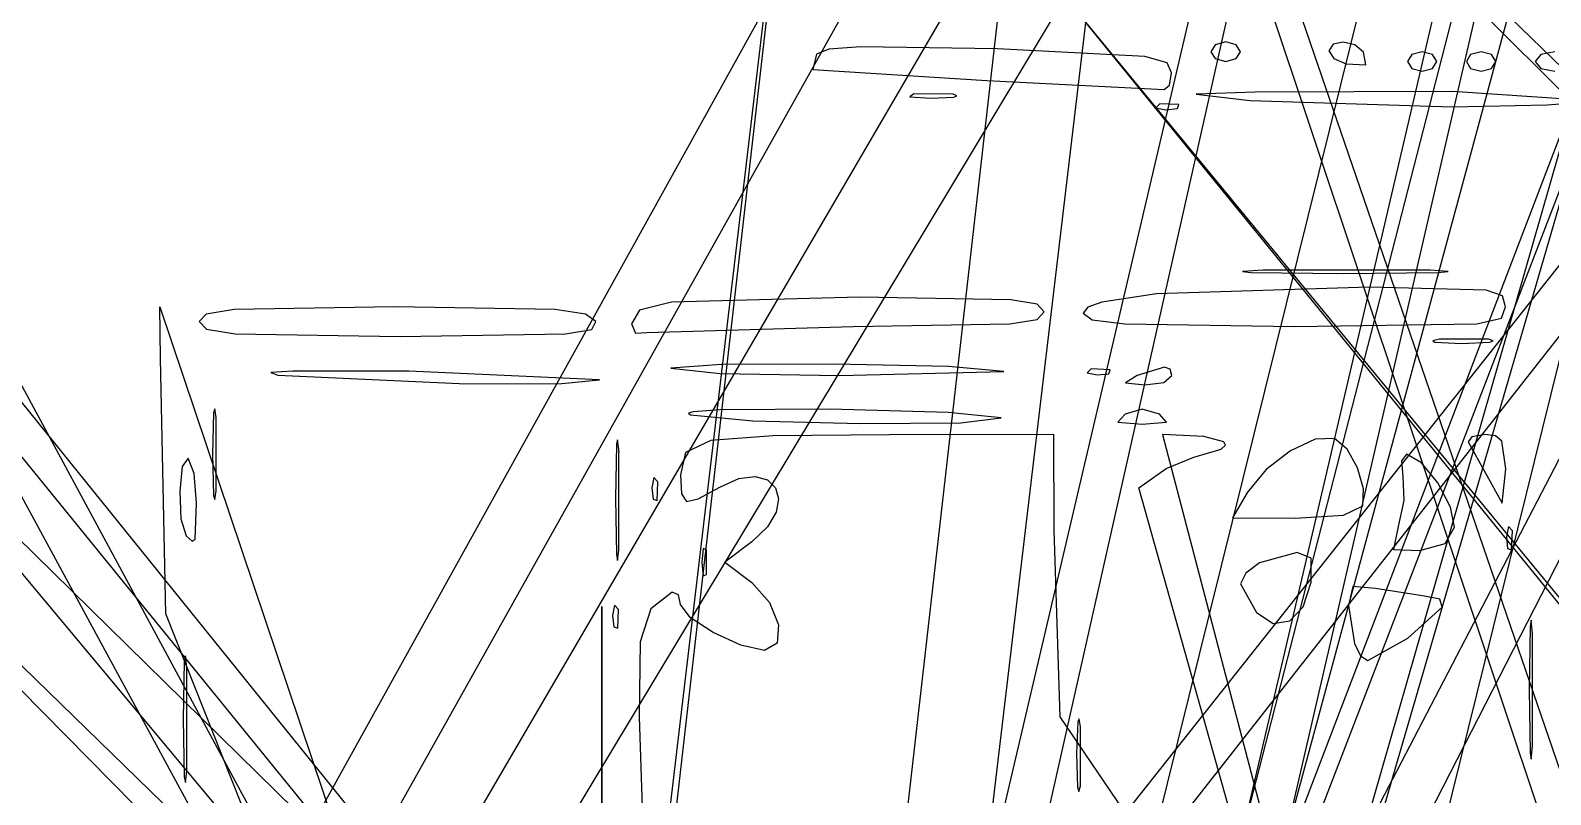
# Model space of a CAD drawing. Extents: x -99 to 383, y -48 to 207.
# Drawn here: x 149.54 to 193.22, y 98.89 to 120.86 of the extents above; entities that cross this region are included whole.
import ezdxf

# ---------------------------------------------------------------- set-up
doc = ezdxf.new("R2010")
doc.units = 0

msp = doc.modelspace()

# ---------------------------------------------------------------- linework, layer by layer
at = {"layer": 'Image'}
for p, q in [((93.156619, 172.456624), (223.439, 16.48)), ((105.393001, 164.554351), (233.187, 6.20359)), ((233.257556, 5.28778), (104.56409, 163.638541)), ((151.07791, 6.034145), (208.38221, 155.000572)), ((207.451301, 154.344711), (150.147, 4.48242)), ((98.51413, 153.265257), (234.814, 15.3052)), ((175.983033, 149.031393), (220.017, 17.0691)), ((173.58533, 146.351133), (157.119, 7.47989)), ((157.119, 2.68212), (173.58533, 146.351133)), ((166.53033, 146.068913), (308.474, 7.96748)), ((308.474, 4.29859), (166.53033, 146.068913)), ((223.64895, 11.760126), (178.34495, 143.722412)), ((161.699763, 143.387504), (273.915, 5.55531)), ((275.804872, 4.426422), (162.461, 142.25861)), ((179.510986, 140.298383), (163.976, 4.22247)), ((166.199969, 5.690924), (181.73495, 136.877062)), ((206.60467, 133.791409), (139, 3.87526)), ((141.257667, 3.593033), (207.73356, 133.509187)), ((160.501, 2.56314), (197.73618, 132.223485)), ((160.297, 4.11708), (193.98853, 128.613654)), ((191.94826, 127.300802), (160.297, 4.11708)), ((196.798788, 127.300807), (160.501, 2.56314)), ((201.681968, 124.478666), (109.909, 8.60608)), ((188.470264, 124.478576), (159.373, 7.06789)), ((172.17357, 124.26498), (106.465, 5.59171)), ((111.97722, 8.182747), (202.94071, 124.137289)), ((184.59155, 124.196356), (157.7, 4.80194)), ((131.21214, 123.914241), (247.146, 10.0754)), ((155.190678, 3.108593), (183.33702, 123.34969)), ((109.883767, 6.41889), (180.07142, 123.138027)), ((107.718038, 4.922399), (173.42661, 122.291358)), ((162.513502, 4.272092), (189.95351, 121.68278)), ((166.61847, 2.816927), (195.99862, 121.5858)), ((175.813593, 121.374137), (107.757, 4.655)), ((191.06855, 121.374138), (163.671, 2.60526)), ((172.12636, 120.169802), (172.026312, 119.733552)), ((172.485166, 120.315602), (172.12636, 120.169802)), ((173.403768, 120.388699), (172.485166, 120.315602)), ((177.33211, 120.32941), (173.403768, 120.388699)), ((181.561368, 120.103761), (177.33211, 120.32941)), ((183.586898, 120.444654), (183.462544, 120.245334)), ((183.462544, 120.245334), (183.586898, 120.046015)), ((183.885877, 120.527556), (183.586898, 120.444654)), ((184.184856, 120.444654), (183.885877, 120.527556)), ((184.30921, 120.245334), (184.184856, 120.444654)), ((184.184856, 120.046015), (184.30921, 120.245334)), ((184.30921, 120.245334), (184.30921, 120.245334)), ((186.972691, 120.463914), (186.848654, 120.266026)), ((186.848654, 120.266026), (186.993734, 120.049052)), ((187.262702, 120.520057), (186.972691, 120.463914)), ((187.595532, 120.439317), (187.262702, 120.520057)), ((187.84803, 120.226557), (187.595532, 120.439317)), ((187.848031, 120.226558), (187.84803, 120.226557)), ((187.915507, 119.86481), (187.848031, 120.226558)), ((189.230788, 120.162431), (189.106434, 119.963111)), ((189.529767, 120.245333), (189.230788, 120.162431)), ((189.828746, 120.162431), (189.529767, 120.245333)), ((189.9531, 119.963111), (189.828746, 120.162431)), ((190.924118, 120.162431), (190.799764, 119.963111)), ((191.223097, 120.245333), (190.924118, 120.162431)), ((191.522076, 120.162431), (191.223097, 120.245333)), ((191.64643, 119.963111), (191.522076, 120.162431)), ((192.941127, 120.162431), (192.775322, 119.963111)), ((193.339766, 120.245333), (192.941127, 120.162431)), ((248.387862, 6.19029), (131.36444, 120.029084)), ((172.026312, 119.733552), (177.020402, 119.41632)), ((182.199935, 119.925371), (181.561368, 120.103761)), ((182.33303, 119.637012), (182.199935, 119.925371)), ((183.586898, 120.046015), (183.885877, 119.963112)), ((183.885877, 119.963112), (184.184856, 120.046015)), ((186.993734, 120.049052), (187.342543, 119.894642)), ((187.342543, 119.894642), (187.915507, 119.86481)), ((189.106434, 119.963111), (189.230788, 119.763792)), ((189.230788, 119.763792), (189.529767, 119.680889)), ((189.529767, 119.680889), (189.828746, 119.763792)), ((189.828746, 119.763792), (189.9531, 119.963111)), ((189.9531, 119.963111), (189.9531, 119.963111)), ((190.799764, 119.963111), (190.924118, 119.763792)), ((190.924118, 119.763792), (191.223097, 119.680889)), ((191.223097, 119.680889), (191.522076, 119.763792)), ((191.522076, 119.763792), (191.64643, 119.963111)), ((191.64643, 119.963111), (191.64643, 119.963111)), ((192.775322, 119.963111), (192.941127, 119.763792)), ((192.941127, 119.763792), (193.339766, 119.680889)), ((177.020402, 119.41632), (182.121372, 119.160172)), ((182.121372, 119.160172), (182.270862, 119.28221)), ((182.270862, 119.28221), (182.333039, 119.637011)), ((182.333039, 119.637011), (182.33303, 119.637012)), ((174.92794, 119.033845), (174.808744, 118.945488)), ((174.808744, 118.945488), (175.418527, 118.905411)), ((176.05683, 119.028144), (174.92794, 119.033845)), ((175.418527, 118.905411), (176.071687, 118.939116)), ((176.15823, 118.97873), (176.056828, 119.028149)), ((176.056828, 119.028149), (176.05683, 119.028144)), ((176.071687, 118.939116), (176.15823, 118.97873)), ((184.73162, 119.08563), (183.03829, 119.024455)), ((183.03829, 119.024455), (184.59051, 118.844056)), ((184.59051, 118.844056), (190.389875, 118.657686)), ((190.39949, 119.102708), (184.73162, 119.08563)), ((193.96894, 118.865387), (190.39949, 119.102708)), ((181.997605, 118.74479), (181.875146, 118.63083)), ((181.875146, 118.63083), (182.168124, 118.574283)), ((182.53854, 118.722523), (181.997605, 118.74479)), ((182.168124, 118.574283), (182.500059, 118.608637)), ((182.500059, 118.608637), (182.53854, 118.722512)), ((182.53854, 118.722512), (182.53854, 118.722523)), ((190.389875, 118.657686), (193.120924, 118.713789)), ((193.120924, 118.713789), (193.863308, 118.777842)), ((144.798746, 115.729166), (204.757, 5.17666)), ((206.733, 4.33), (146.7743, 115.305832)), ((184.95823, 113.963915), (184.372588, 113.927268)), ((184.372588, 113.927268), (184.613747, 113.897168)), ((184.613747, 113.897168), (187.2727, 113.869061)), ((189.756, 113.963351), (184.95823, 113.963915)), ((187.2727, 113.869061), (189.981253, 113.896524)), ((189.756, 113.963326), (189.756, 113.963351)), ((190.276093, 113.926548), (189.756, 113.963326)), ((189.981253, 113.896524), (190.276093, 113.926548)), ((173.374025, 113.185487), (167.966941, 113.047818)), ((177.713832, 113.112498), (173.374025, 113.185487)), ((181.901377, 113.280241), (180.327294, 113.046241)), ((188.021225, 113.471561), (181.901377, 113.280241)), ((191.370621, 113.390816), (188.021225, 113.471561)), ((191.842215, 113.221973), (191.370621, 113.390816)), ((191.929745, 112.907117), (191.842215, 113.221973)), ((153.284928, 111.425711), (153.265455, 112.907381)), ((153.265455, 112.907381), (184.854, 18.9571)), ((154.596498, 112.702694), (154.394595, 112.483784)), ((155.400856, 112.831241), (154.596498, 112.702694)), ((160.008835, 112.907117), (155.400856, 112.831241)), ((164.619649, 112.8292), (160.008835, 112.907117)), ((165.490354, 112.700398), (164.619649, 112.8292)), ((165.785525, 112.483784), (165.490354, 112.700398)), ((167.040279, 112.816665), (166.812365, 112.420674)), ((167.966941, 113.047818), (167.040279, 112.816665)), ((178.474104, 112.984471), (177.713832, 113.112498)), ((178.467967, 112.547242), (178.665685, 112.766006)), ((178.665685, 112.766006), (178.474104, 112.984471)), ((179.928258, 112.896158), (179.794195, 112.724593)), ((179.794195, 112.724593), (180.051393, 112.534459)), ((180.327294, 113.046241), (179.928258, 112.896158)), ((191.808468, 112.58818), (191.929735, 112.907117)), ((191.929735, 112.907117), (191.929745, 112.907117)), ((154.394595, 112.483784), (154.601577, 112.264705)), ((154.601577, 112.264705), (155.427937, 112.136177)), ((164.913416, 112.134193), (165.673625, 112.262473)), ((165.673625, 112.262473), (165.785525, 112.483784)), ((165.785525, 112.483784), (165.785525, 112.483784)), ((166.812365, 112.420674), (166.929064, 112.154804)), ((167.258784, 112.171368), (173.185444, 112.342674)), ((173.185444, 112.342674), (173.185445, 112.342673)), ((173.185445, 112.342673), (177.68175, 112.418679)), ((177.68175, 112.418679), (178.467967, 112.547242)), ((180.051393, 112.534459), (180.985705, 112.41767)), ((180.985705, 112.41767), (185.861965, 112.342673)), ((185.861965, 112.342673), (191.100707, 112.419791)), ((191.100707, 112.419791), (191.808468, 112.58818)), ((155.427937, 112.136177), (160.171285, 112.060451)), ((160.171285, 112.060451), (164.913416, 112.134193)), ((166.929064, 112.154804), (167.258784, 112.171368)), ((190.028805, 111.98074), (189.837304, 111.93464)), ((189.837304, 111.93464), (189.892464, 111.89631)), ((189.892464, 111.89631), (190.659938, 111.858941)), ((191.439915, 111.976902), (190.028805, 111.98074)), ((190.659938, 111.858941), (191.471143, 111.892053)), ((191.439915, 111.976887), (191.439915, 111.976902)), ((191.573631, 111.929919), (191.439915, 111.976887)), ((191.471143, 111.892053), (191.573631, 111.929919)), ((153.43586, 104.087941), (153.284928, 111.425711)), ((157.084849, 111.064247), (156.451076, 111.017818)), ((156.451076, 111.017818), (156.65194, 110.944457)), ((156.65194, 110.944457), (162.075029, 110.700366)), ((160.41551, 111.062471), (157.084849, 111.064247)), ((165.89533, 110.813385), (160.41551, 111.062471)), ((169.404625, 111.252562), (167.94092, 111.143257)), ((167.94092, 111.143257), (169.364149, 110.993767)), ((169.364149, 110.993767), (172.78583, 110.93159)), ((172.641392, 111.263642), (169.404625, 111.252562)), ((175.919492, 111.19247), (172.641392, 111.263642)), ((172.78583, 110.93159), (177.50721, 111.05502)), ((177.5072, 111.05502), (175.919492, 111.19247)), ((177.50721, 111.05502), (177.5072, 111.05502)), ((180.023635, 111.124368), (179.901176, 111.010408)), ((179.901176, 111.010408), (180.194154, 110.953861)), ((180.56457, 111.102101), (180.023635, 111.124368)), ((180.194154, 110.953861), (180.526089, 110.988215)), ((180.526089, 110.988215), (180.56457, 111.10209)), ((180.56457, 111.10209), (180.56457, 111.102101)), ((182.129314, 111.180026), (181.346353, 110.931591)), ((182.288192, 111.117917), (182.129314, 111.180026)), ((182.33413, 110.931591), (182.288192, 111.117917)), ((162.075029, 110.700366), (164.815169, 110.703308)), ((164.815169, 110.703308), (165.89533, 110.813385)), ((165.89533, 110.813385), (165.89533, 110.813385)), ((181.346353, 110.931591), (181.006724, 110.726391)), ((181.006724, 110.726391), (181.558019, 110.669206)), ((181.558019, 110.669206), (182.106147, 110.738094)), ((182.106147, 110.738094), (182.33413, 110.931591)), ((182.33413, 110.931591), (182.33413, 110.931591)), ((154.803623, 109.857841), (154.771104, 108.673834)), ((154.838827, 109.976076), (154.803623, 109.857841)), ((154.88182, 109.732164), (154.838827, 109.976076)), ((154.88182, 107.615504), (154.88182, 109.732164)), ((154.88182, 109.732164), (154.88182, 109.732164)), ((168.585514, 109.889333), (168.452406, 109.849614)), ((168.452406, 109.849614), (168.50537, 109.803925)), ((168.50537, 109.803925), (170.303284, 109.634498)), ((169.354872, 109.948578), (168.585514, 109.889333)), ((172.52066, 109.970323), (169.354872, 109.948578)), ((170.303284, 109.634498), (173.396499, 109.553195)), ((175.911905, 109.870259), (172.52066, 109.970323)), ((177.43604, 109.715022), (175.911905, 109.870259)), ((176.276814, 109.575032), (177.43603, 109.715022)), ((177.43603, 109.715022), (177.43604, 109.715022)), ((180.993703, 109.82532), (180.787353, 109.593482)), ((181.487592, 109.971872), (180.993703, 109.82532)), ((181.98148, 109.82532), (181.487592, 109.971872)), ((182.18783, 109.593482), (181.981479, 109.82532)), ((181.981479, 109.82532), (181.98148, 109.82532)), ((170.888274, 109.205312), (169.092924, 109.063384)), ((174.221088, 109.234654), (170.888274, 109.205312)), ((173.396499, 109.553195), (176.276814, 109.575032)), ((178.948308, 109.238492), (174.221088, 109.234654)), ((178.955928, 106.486832), (178.948308, 109.238492)), ((180.787353, 109.593482), (181.487591, 109.537657)), ((181.487591, 109.537657), (182.18783, 109.593482)), ((183.25437, 109.180079), (182.068507, 109.238281)), ((182.068507, 109.238281), (209.001, 6.31179)), ((191.341887, 109.238281), (190.956922, 109.176104)), ((191.637851, 109.19824), (191.341887, 109.238281)), ((191.817283, 109.049192), (191.637851, 109.19824)), ((166.381991, 108.958848), (166.350495, 107.403677)), ((166.415344, 109.091052), (166.381991, 108.958848)), ((166.45582, 108.734767), (166.415344, 109.091052)), ((169.092924, 109.063384), (168.362351, 108.717604)), ((182.96665, 108.588674), (183.752115, 108.820071)), ((183.831797, 109.028941), (183.25437, 109.180079)), ((183.752115, 108.820071), (183.877137, 108.929522)), ((183.877137, 108.929522), (183.831797, 109.028941)), ((185.749105, 108.771067), (185.048885, 108.228932)), ((186.455919, 109.104226), (185.749105, 108.771067)), ((187.009502, 109.128984), (186.455919, 109.104226)), ((187.371275, 108.818482), (187.009502, 109.128984)), ((187.674374, 108.280465), (187.371275, 108.818482)), ((190.956922, 109.176104), (190.85703, 109.026614)), ((190.85703, 109.026614), (191.834026, 107.262724)), ((191.92984, 108.250504), (191.817283, 109.049192)), ((153.905542, 108.320696), (153.833946, 107.610138)), ((154.073165, 108.556537), (153.905542, 108.320696)), ((154.245313, 108.116437), (154.073165, 108.556537)), ((154.771104, 108.673834), (154.803623, 107.489821)), ((166.454494, 105.912547), (166.454494, 108.734767)), ((166.454494, 108.734767), (166.45582, 108.734767)), ((168.362351, 108.717604), (168.223868, 108.076704)), ((182.178695, 108.264061), (182.96665, 108.588674)), ((189.0817, 108.673855), (188.940666, 108.484089)), ((188.940666, 108.484089), (188.976713, 108.02784)), ((189.510512, 108.429645), (189.0817, 108.673855)), ((189.982167, 107.847618), (189.510512, 108.429645)), ((154.31692, 107.269877), (154.245313, 108.116437)), ((167.455379, 108.002549), (167.398821, 107.709578)), ((167.56934, 107.880088), (167.455379, 108.002549)), ((168.223868, 108.076704), (168.251665, 107.535465)), ((169.348298, 107.728552), (169.900631, 107.97398)), ((169.900631, 107.97398), (170.363762, 108.032345)), ((170.363762, 108.032345), (170.719847, 107.934064)), ((170.719847, 107.934064), (170.951039, 107.709555)), ((181.39402, 107.705556), (182.178695, 108.264061)), ((185.048885, 108.228932), (184.515082, 107.577244)), ((187.848717, 107.681779), (187.674374, 108.280465)), ((188.976713, 108.02784), (189.003796, 107.341596)), ((191.834026, 107.262724), (191.92984, 108.250501)), ((191.92984, 108.250501), (191.92984, 108.250504)), ((153.833946, 107.610138), (153.868068, 106.814149)), ((154.803623, 107.489821), (154.838827, 107.371587)), ((154.838827, 107.371587), (154.88182, 107.615504)), ((167.398821, 107.709578), (167.433227, 107.377637)), ((167.547072, 107.339162), (167.569367, 107.880088)), ((167.569367, 107.880088), (167.56934, 107.880088)), ((168.251665, 107.535465), (168.391695, 107.314564)), ((168.728919, 107.387696), (169.348298, 107.728552)), ((170.951039, 107.709555), (171.039494, 107.389237)), ((210.31872, 4.779084), (181.39402, 107.705556)), ((184.515082, 107.577244), (184.079698, 106.839386)), ((187.82422, 107.189274), (187.848717, 107.681779)), ((190.348329, 107.153679), (189.982167, 107.847618)), ((154.276171, 106.233191), (154.316921, 107.269885)), ((154.316921, 107.269885), (154.31692, 107.269877)), ((166.350495, 107.403677), (166.380767, 105.801492)), ((167.433227, 107.377637), (167.547072, 107.339162)), ((168.391695, 107.314564), (168.728919, 107.387696)), ((171.039494, 107.389237), (170.967366, 107.003526)), ((187.271411, 106.919804), (187.824218, 107.189279)), ((187.824218, 107.189279), (187.82422, 107.189274)), ((189.003796, 107.341596), (188.841162, 106.59886)), ((190.46066, 106.573735), (190.348329, 107.153679)), ((153.868068, 106.814149), (154.017596, 106.322017)), ((170.716809, 106.582842), (170.269979, 106.157602)), ((170.967366, 107.003526), (170.716809, 106.582842)), ((184.079698, 106.839386), (185.882788, 106.834052)), ((185.882788, 106.834052), (187.271411, 106.919804)), ((188.841162, 106.59886), (188.706292, 105.932685)), ((190.190592, 106.103169), (190.460666, 106.573728)), ((190.460666, 106.573728), (190.46066, 106.573735)), ((192.008589, 106.591462), (191.952031, 106.29849)), ((192.12255, 106.469), (192.008589, 106.591462)), ((154.017596, 106.322017), (154.186892, 106.177395)), ((154.186892, 106.177395), (154.276171, 106.233191)), ((170.269979, 106.157602), (169.493869, 105.569604)), ((179.127237, 101.124612), (178.955928, 106.486832)), ((191.952031, 106.29849), (191.986437, 105.96655)), ((192.100282, 105.928074), (192.122577, 106.469)), ((192.122577, 106.469), (192.12255, 106.469)), ((166.380767, 105.801492), (166.413801, 105.6184)), ((166.413801, 105.6184), (166.454494, 105.912547)), ((168.873065, 105.964003), (168.831247, 105.569333)), ((168.9736, 105.922111), (168.873065, 105.964003)), ((168.9736, 105.92211), (168.9736, 105.922111)), ((168.9736, 105.216555), (168.9736, 105.92211)), ((185.935224, 105.851866), (184.854267, 105.548562)), ((186.340565, 105.685001), (185.935224, 105.851866)), ((188.706292, 105.932685), (189.460526, 105.90432)), ((189.460526, 105.90432), (190.190592, 106.103169)), ((191.986437, 105.96655), (192.100282, 105.928074)), ((168.831247, 105.569333), (168.873065, 105.174663)), ((169.493869, 105.569604), (170.269979, 104.98162)), ((184.854267, 105.548562), (184.462862, 105.256139)), ((186.34391, 104.997371), (186.340565, 105.685001)), ((168.873065, 105.174663), (168.9736, 105.216555)), ((170.269979, 104.98162), (170.783021, 104.407828)), ((184.462862, 105.256139), (184.309314, 104.946938)), ((184.309314, 104.946938), (184.768179, 104.119282)), ((186.115424, 104.289395), (186.343909, 104.997371)), ((186.343909, 104.997371), (186.34391, 104.997371)), ((187.54297, 104.867353), (187.413963, 104.328125)), ((188.190074, 104.809717), (187.54297, 104.867353)), ((167.98153, 104.703476), (167.369362, 104.229054)), ((168.159699, 104.632478), (167.98153, 104.703476)), ((168.223874, 104.35188), (168.159699, 104.632478)), ((170.783021, 104.407828), (171.037542, 103.76669)), ((189.601184, 104.592674), (188.190074, 104.809717)), ((190.039475, 104.507622), (189.601184, 104.592674)), ((190.10366, 104.275644), (190.039475, 104.507622)), ((193.075, 4.28155), (153.43586, 104.087941)), ((165.965537, 104.299611), (165.885, 12.4125)), ((165.885, 0.276926), (165.965537, 104.299611)), ((166.325949, 104.333912), (166.269391, 104.04094)), ((166.269391, 104.04094), (166.303797, 103.708999)), ((166.43991, 104.21145), (166.325949, 104.333912)), ((166.417642, 103.670524), (166.439937, 104.21145)), ((166.439937, 104.21145), (166.43991, 104.21145)), ((167.369362, 104.229054), (167.060996, 103.278572)), ((168.5004, 103.980909), (168.223874, 104.35188)), ((169.161981, 103.544642), (168.5004, 103.980909)), ((184.768179, 104.119282), (185.25317, 103.808897)), ((185.727048, 103.879419), (186.115424, 104.289395)), ((187.413963, 104.328125), (187.581956, 103.227703)), ((189.114351, 103.382444), (190.10366, 104.275644)), ((166.303797, 103.708999), (166.417642, 103.670524)), ((169.956621, 103.181426), (169.161981, 103.544642)), ((171.037542, 103.76669), (170.998868, 103.245014)), ((185.25317, 103.808897), (185.727048, 103.879419)), ((192.631056, 103.716199), (192.601151, 101.900714)), ((192.663433, 103.897494), (192.631056, 103.716199)), ((192.702977, 103.523494), (192.663433, 103.897494)), ((192.702977, 103.523484), (192.702977, 103.523494)), ((192.702977, 100.277934), (192.702977, 103.523484)), ((167.060996, 103.278572), (167.035014, 101.124614)), ((170.632324, 103.02961), (169.956621, 103.181426)), ((170.998868, 103.245014), (170.632324, 103.02961)), ((187.581956, 103.227703), (187.758458, 102.878145)), ((187.966864, 102.747445), (189.114354, 103.382444)), ((189.114354, 103.382444), (189.114351, 103.382444)), ((153.964843, 102.711668), (153.934405, 101.054051)), ((153.997794, 102.877199), (153.964843, 102.711668)), ((154.038037, 102.535721), (153.997794, 102.877199)), ((187.758458, 102.878145), (187.966864, 102.747445)), ((154.038037, 102.535711), (154.038037, 102.535721)), ((154.038037, 99.572381), (154.038037, 102.535711)), ((192.601151, 101.900714), (192.631056, 100.085236)), ((153.934405, 101.054051), (153.964843, 99.396438)), ((167.035014, 101.124614), (167.116153, 98.514064)), ((244.893, 4.33773), (179.127237, 101.124612)), ((179.635649, 100.991276), (179.600071, 100.066279)), ((179.672576, 101.061823), (179.635649, 100.991276)), ((179.717137, 100.837335), (179.672576, 101.061823)), ((179.714258, 99.144003), (179.71708, 100.837333)), ((179.71708, 100.837333), (179.717137, 100.837335)), ((179.600071, 100.066279), (179.631955, 99.09686)), ((192.631056, 100.085236), (192.663433, 99.903939)), ((192.663433, 99.903939), (192.702977, 100.277934)), ((153.964843, 99.396438), (153.997794, 99.230907)), ((153.997794, 99.230907), (154.038037, 99.572381)), ((179.631955, 99.09686), (179.668849, 98.978229)), ((179.668849, 98.978229), (179.714258, 99.144003))]:
    msp.add_line(p, q, dxfattribs=at)

doc.saveas('drawing.dxf')
